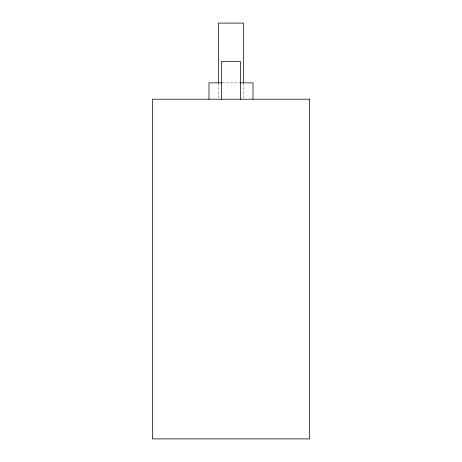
<?xml version="1.0" encoding="UTF-8"?>
<svg xmlns="http://www.w3.org/2000/svg" width="462" height="462" viewBox="0 0 462 462"><rect width="100%" height="100%" fill="white"/><g stroke="black" fill="none" stroke-linecap="round" stroke-linejoin="round"><path stroke-width="0.35" stroke-dasharray="2.31 1.73" d="M222.338 82.86L239.662 82.86M243.584 83.42L243.584 98.498M218.416 83.42L218.416 98.498"/><path stroke-width="0.69" d="M221.852 82.86L208.986 82.86L208.986 99.215M240.148 82.86L253.014 82.86L253.014 99.215M243.584 82.698L243.584 23.1L218.416 23.1L218.416 82.698M240.436 99.215L240.436 61.469L221.564 61.469L221.564 99.215M309.632 99.215L152.368 99.215L152.368 438.9L309.632 438.9L309.632 99.215"/></g></svg>
